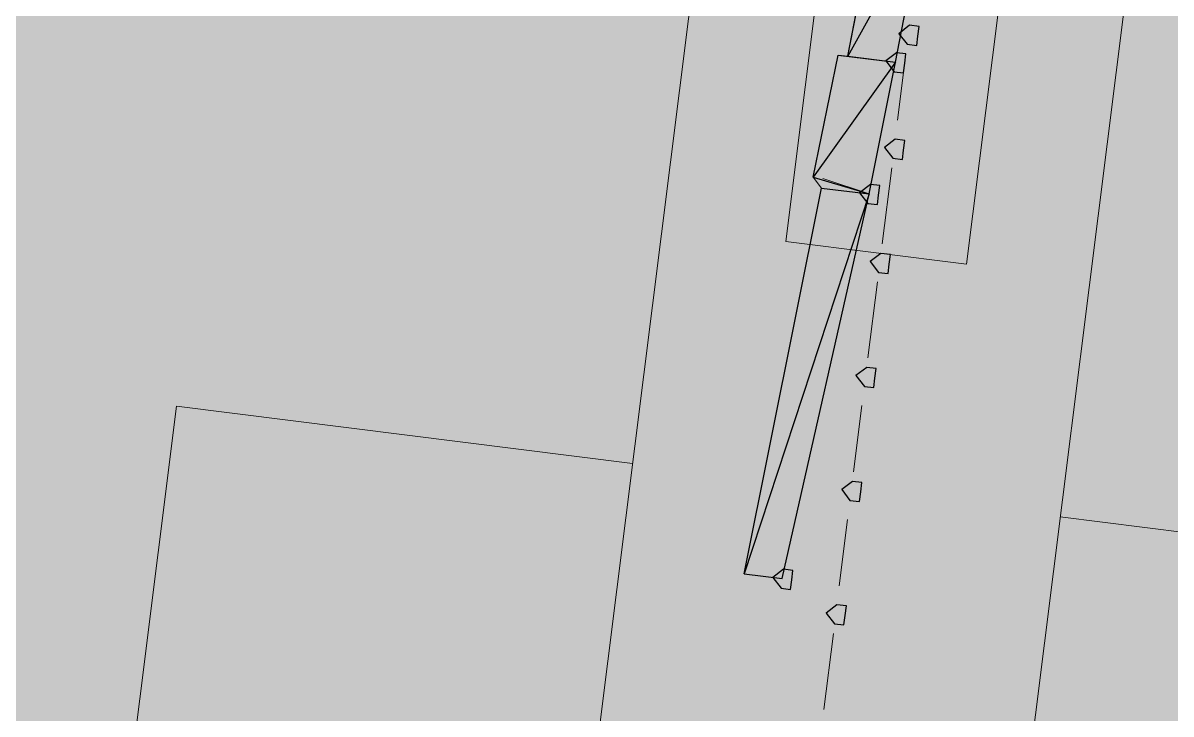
# Model space of a CAD drawing. Header units: metres. Extents: x -4 to 509425, y 7549 to 4732445.
# Drawn here: x 476053.795 to 476054.81, y 4719726.961 to 4719727.572 of the extents above; entities that cross this region are included whole.
import ezdxf

# ---------------------------------------------------------------- set-up
doc = ezdxf.new("R2010")
doc.units = ezdxf.units.M
doc.header["$LTSCALE"] = 0.01
doc.header["$MEASUREMENT"] = 0
doc.layers.get('0').update_dxf_attribs({"lineweight": 0})
doc.layers.add('_SUBESTACIÓN', color=1, linetype='Continuous')
doc.layers.add('SUBESTACION LA VID', color=253, linetype='Continuous')

# ---------------------------------------------------------------- blocks, each defined once
blk = doc.blocks.new('A$Cfff6051d')
at = {"layer": 'SUBESTACION LA VID', "transparency": 33554687}
h = blk.add_hatch(color=256, dxfattribs=at)
h.dxf.hatch_style = 2
h.paths.add_polyline_path([(476054.586, 4719727.5603), (476054.5871, 4719727.5687), (476054.5787, 4719727.5698), (476054.5692, 4719727.5624), (476054.5766, 4719727.553), (476054.585, 4719727.5519)])
h = blk.add_hatch(color=256, dxfattribs=at)
h.dxf.hatch_style = 2
h.paths.add_polyline_path([(476054.586, 4719727.5603), (476054.5871, 4719727.5687), (476054.5787, 4719727.5698), (476054.5692, 4719727.5624), (476054.5766, 4719727.553), (476054.585, 4719727.5519)])
h = blk.add_hatch(color=256, dxfattribs=at)
h.dxf.hatch_style = 2
h.paths.add_polyline_path([(476054.586, 4719727.5603), (476054.5871, 4719727.5687), (476054.5787, 4719727.5698), (476054.5692, 4719727.5624), (476054.5766, 4719727.553), (476054.585, 4719727.5519)])
h = blk.add_hatch(color=256, dxfattribs=at)
h.dxf.hatch_style = 2
h.paths.add_polyline_path([(476054.586, 4719727.5603), (476054.5871, 4719727.5687), (476054.5787, 4719727.5698), (476054.5692, 4719727.5624), (476054.5766, 4719727.553), (476054.585, 4719727.5519)])
h = blk.add_hatch(color=256, dxfattribs=at)
h.dxf.hatch_style = 2
h.paths.add_polyline_path([(476054.586, 4719727.5603), (476054.5871, 4719727.5687), (476054.5787, 4719727.5698), (476054.5692, 4719727.5624), (476054.5766, 4719727.553), (476054.585, 4719727.5519)])
h = blk.add_hatch(color=256, dxfattribs=at)
h.dxf.hatch_style = 2
h.paths.add_polyline_path([(476054.586, 4719727.5603), (476054.5871, 4719727.5687), (476054.5787, 4719727.5698), (476054.5692, 4719727.5624), (476054.5766, 4719727.553), (476054.585, 4719727.5519)])
h = blk.add_hatch(color=256, dxfattribs=at)
h.dxf.hatch_style = 2
h.paths.add_polyline_path([(476054.5745, 4719727.5362), (476054.5755, 4719727.5446), (476054.5671, 4719727.5456), (476054.5577, 4719727.5383), (476054.565, 4719727.5288), (476054.5734, 4719727.5278)])
h = blk.add_hatch(color=256, dxfattribs=at)
h.dxf.hatch_style = 2
h.paths.add_polyline_path([(476054.5734, 4719727.4595), (476054.5744, 4719727.4679), (476054.566, 4719727.469), (476054.5566, 4719727.4616), (476054.5639, 4719727.4522), (476054.5723, 4719727.4511)])
h = blk.add_hatch(color=256, dxfattribs=at)
h.dxf.hatch_style = 2
h.paths.add_polyline_path([(476054.5734, 4719727.4595), (476054.5744, 4719727.4679), (476054.566, 4719727.469), (476054.5566, 4719727.4616), (476054.5639, 4719727.4522), (476054.5723, 4719727.4511)])
h = blk.add_hatch(color=256, dxfattribs=at)
h.dxf.hatch_style = 2
h.paths.add_polyline_path([(476054.5734, 4719727.4595), (476054.5744, 4719727.4679), (476054.566, 4719727.469), (476054.5566, 4719727.4616), (476054.5639, 4719727.4522), (476054.5723, 4719727.4511)])
h = blk.add_hatch(color=256, dxfattribs=at)
h.dxf.hatch_style = 2
h.paths.add_polyline_path([(476054.5734, 4719727.4595), (476054.5744, 4719727.4679), (476054.566, 4719727.469), (476054.5566, 4719727.4616), (476054.5639, 4719727.4522), (476054.5723, 4719727.4511)])
h = blk.add_hatch(color=256, dxfattribs=at)
h.dxf.hatch_style = 2
h.paths.add_polyline_path([(476054.5734, 4719727.4595), (476054.5744, 4719727.4679), (476054.566, 4719727.469), (476054.5566, 4719727.4616), (476054.5639, 4719727.4522), (476054.5723, 4719727.4511)])
h = blk.add_hatch(color=256, dxfattribs=at)
h.dxf.hatch_style = 2
h.paths.add_polyline_path([(476054.5734, 4719727.4595), (476054.5744, 4719727.4679), (476054.566, 4719727.469), (476054.5566, 4719727.4616), (476054.5639, 4719727.4522), (476054.5723, 4719727.4511)])
h = blk.add_hatch(color=256, dxfattribs=at)
h.dxf.hatch_style = 2
h.paths.add_polyline_path([(476054.5513, 4719727.4196), (476054.5524, 4719727.428), (476054.544, 4719727.4291), (476054.5345, 4719727.4217), (476054.5419, 4719727.4123), (476054.5503, 4719727.4112)])
h = blk.add_hatch(color=256, dxfattribs=at)
h.dxf.hatch_style = 2
h.paths.add_polyline_path([(476054.5607, 4719727.3587), (476054.5618, 4719727.3671), (476054.5534, 4719727.3681), (476054.5439, 4719727.3608), (476054.5513, 4719727.3513), (476054.5597, 4719727.3503)])
h = blk.add_hatch(color=256, dxfattribs=at)
h.dxf.hatch_style = 2
h.paths.add_polyline_path([(476054.5607, 4719727.3587), (476054.5618, 4719727.3671), (476054.5534, 4719727.3681), (476054.5439, 4719727.3608), (476054.5513, 4719727.3513), (476054.5597, 4719727.3503)])
h = blk.add_hatch(color=256, dxfattribs=at)
h.dxf.hatch_style = 2
h.paths.add_polyline_path([(476054.5607, 4719727.3587), (476054.5618, 4719727.3671), (476054.5534, 4719727.3681), (476054.5439, 4719727.3608), (476054.5513, 4719727.3513), (476054.5597, 4719727.3503)])
h = blk.add_hatch(color=256, dxfattribs=at)
h.dxf.hatch_style = 2
h.paths.add_polyline_path([(476054.5607, 4719727.3587), (476054.5618, 4719727.3671), (476054.5534, 4719727.3681), (476054.5439, 4719727.3608), (476054.5513, 4719727.3513), (476054.5597, 4719727.3503)])
h = blk.add_hatch(color=256, dxfattribs=at)
h.dxf.hatch_style = 2
h.paths.add_polyline_path([(476054.5607, 4719727.3587), (476054.5618, 4719727.3671), (476054.5534, 4719727.3681), (476054.5439, 4719727.3608), (476054.5513, 4719727.3513), (476054.5597, 4719727.3503)])
h = blk.add_hatch(color=256, dxfattribs=at)
h.dxf.hatch_style = 2
h.paths.add_polyline_path([(476054.5607, 4719727.3587), (476054.5618, 4719727.3671), (476054.5534, 4719727.3681), (476054.5439, 4719727.3608), (476054.5513, 4719727.3513), (476054.5597, 4719727.3503)])
h = blk.add_hatch(color=256, dxfattribs=at)
h.dxf.hatch_style = 2
h.paths.add_polyline_path([(476054.5481, 4719727.2579), (476054.5492, 4719727.2663), (476054.5408, 4719727.2673), (476054.5313, 4719727.26), (476054.5387, 4719727.2505), (476054.5471, 4719727.2495)])
h = blk.add_hatch(color=256, dxfattribs=at)
h.dxf.hatch_style = 2
h.paths.add_polyline_path([(476054.5481, 4719727.2579), (476054.5492, 4719727.2663), (476054.5408, 4719727.2673), (476054.5313, 4719727.26), (476054.5387, 4719727.2505), (476054.5471, 4719727.2495)])
h = blk.add_hatch(color=256, dxfattribs=at)
h.dxf.hatch_style = 2
h.paths.add_polyline_path([(476054.5481, 4719727.2579), (476054.5492, 4719727.2663), (476054.5408, 4719727.2673), (476054.5313, 4719727.26), (476054.5387, 4719727.2505), (476054.5471, 4719727.2495)])
h = blk.add_hatch(color=256, dxfattribs=at)
h.dxf.hatch_style = 2
h.paths.add_polyline_path([(476054.5481, 4719727.2579), (476054.5492, 4719727.2663), (476054.5408, 4719727.2673), (476054.5313, 4719727.26), (476054.5387, 4719727.2505), (476054.5471, 4719727.2495)])
h = blk.add_hatch(color=256, dxfattribs=at)
h.dxf.hatch_style = 2
h.paths.add_polyline_path([(476054.5481, 4719727.2579), (476054.5492, 4719727.2663), (476054.5408, 4719727.2673), (476054.5313, 4719727.26), (476054.5387, 4719727.2505), (476054.5471, 4719727.2495)])
h = blk.add_hatch(color=256, dxfattribs=at)
h.dxf.hatch_style = 2
h.paths.add_polyline_path([(476054.5481, 4719727.2579), (476054.5492, 4719727.2663), (476054.5408, 4719727.2673), (476054.5313, 4719727.26), (476054.5387, 4719727.2505), (476054.5471, 4719727.2495)])
h = blk.add_hatch(color=256, dxfattribs=at)
h.dxf.hatch_style = 2
h.paths.add_polyline_path([(476054.5355, 4719727.1571), (476054.5365, 4719727.1655), (476054.5281, 4719727.1665), (476054.5187, 4719727.1592), (476054.526, 4719727.1497), (476054.5344, 4719727.1487)])
h = blk.add_hatch(color=256, dxfattribs=at)
h.dxf.hatch_style = 2
h.paths.add_polyline_path([(476054.5355, 4719727.1571), (476054.5365, 4719727.1655), (476054.5281, 4719727.1665), (476054.5187, 4719727.1592), (476054.526, 4719727.1497), (476054.5344, 4719727.1487)])
h = blk.add_hatch(color=256, dxfattribs=at)
h.dxf.hatch_style = 2
h.paths.add_polyline_path([(476054.5355, 4719727.1571), (476054.5365, 4719727.1655), (476054.5281, 4719727.1665), (476054.5187, 4719727.1592), (476054.526, 4719727.1497), (476054.5344, 4719727.1487)])
h = blk.add_hatch(color=256, dxfattribs=at)
h.dxf.hatch_style = 2
h.paths.add_polyline_path([(476054.5355, 4719727.1571), (476054.5365, 4719727.1655), (476054.5281, 4719727.1665), (476054.5187, 4719727.1592), (476054.526, 4719727.1497), (476054.5344, 4719727.1487)])
h = blk.add_hatch(color=256, dxfattribs=at)
h.dxf.hatch_style = 2
h.paths.add_polyline_path([(476054.5355, 4719727.1571), (476054.5365, 4719727.1655), (476054.5281, 4719727.1665), (476054.5187, 4719727.1592), (476054.526, 4719727.1497), (476054.5344, 4719727.1487)])
h = blk.add_hatch(color=256, dxfattribs=at)
h.dxf.hatch_style = 2
h.paths.add_polyline_path([(476054.5355, 4719727.1571), (476054.5365, 4719727.1655), (476054.5281, 4719727.1665), (476054.5187, 4719727.1592), (476054.526, 4719727.1497), (476054.5344, 4719727.1487)])
h = blk.add_hatch(color=256, dxfattribs=at)
h.dxf.hatch_style = 2
h.paths.add_polyline_path([(476054.4745, 4719727.0794), (476054.4756, 4719727.0878), (476054.4672, 4719727.0889), (476054.4577, 4719727.0815), (476054.4651, 4719727.0721), (476054.4735, 4719727.071)])
h = blk.add_hatch(color=256, dxfattribs=at)
h.dxf.hatch_style = 2
h.paths.add_polyline_path([(476054.5218, 4719727.0479), (476054.5228, 4719727.0563), (476054.5144, 4719727.0573), (476054.505, 4719727.05), (476054.5123, 4719727.0405), (476054.5207, 4719727.0395)])
h = blk.add_hatch(color=256, dxfattribs=at)
h.dxf.hatch_style = 2
h.paths.add_polyline_path([(476054.5218, 4719727.0479), (476054.5228, 4719727.0563), (476054.5144, 4719727.0573), (476054.505, 4719727.05), (476054.5123, 4719727.0405), (476054.5207, 4719727.0395)])
h = blk.add_hatch(color=256, dxfattribs=at)
h.dxf.hatch_style = 2
h.paths.add_polyline_path([(476054.5218, 4719727.0479), (476054.5228, 4719727.0563), (476054.5144, 4719727.0573), (476054.505, 4719727.05), (476054.5123, 4719727.0405), (476054.5207, 4719727.0395)])
h = blk.add_hatch(color=256, dxfattribs=at)
h.dxf.hatch_style = 2
h.paths.add_polyline_path([(476054.5218, 4719727.0479), (476054.5228, 4719727.0563), (476054.5144, 4719727.0573), (476054.505, 4719727.05), (476054.5123, 4719727.0405), (476054.5207, 4719727.0395)])
h = blk.add_hatch(color=256, dxfattribs=at)
h.dxf.hatch_style = 2
h.paths.add_polyline_path([(476054.5218, 4719727.0479), (476054.5228, 4719727.0563), (476054.5144, 4719727.0573), (476054.505, 4719727.05), (476054.5123, 4719727.0405), (476054.5207, 4719727.0395)])
h = blk.add_hatch(color=256, dxfattribs=at)
h.dxf.hatch_style = 2
h.paths.add_polyline_path([(476054.5218, 4719727.0479), (476054.5228, 4719727.0563), (476054.5144, 4719727.0573), (476054.505, 4719727.05), (476054.5123, 4719727.0405), (476054.5207, 4719727.0395)])
at = {"layer": 'SUBESTACION LA VID', "lineweight": 15}
for p, q in [((476054.5483, 4719727.6674), (476054.5241, 4719727.5425)), ((476054.5903, 4719727.6622), (476054.5661, 4719727.5372)), ((476054.5157, 4719727.5435), (476054.4936, 4719727.4354)), ((476054.5241, 4719727.5425), (476054.5157, 4719727.5435)), ((476054.5661, 4719727.5372), (476054.5241, 4719727.5425)), ((476054.5681, 4719727.4858), (476054.5755, 4719727.5446)), ((476054.5681, 4719727.4858), (476054.5755, 4719727.5446)), ((476054.5681, 4719727.4858), (476054.5755, 4719727.5446)), ((476054.5681, 4719727.4858), (476054.5755, 4719727.5446)), ((476054.5755, 4719727.5446), (476054.5681, 4719727.4858)), ((476054.5755, 4719727.5446), (476054.5681, 4719727.4858)), ((476054.5544, 4719727.3765), (476054.5629, 4719727.4438)), ((476054.5544, 4719727.3765), (476054.5629, 4719727.4438)), ((476054.5544, 4719727.3765), (476054.5629, 4719727.4438)), ((476054.5544, 4719727.3765), (476054.5629, 4719727.4438)), ((476054.5629, 4719727.4438), (476054.5544, 4719727.3765)), ((476054.5629, 4719727.4438), (476054.5544, 4719727.3765)), ((476054.4936, 4719727.4354), (476054.5009, 4719727.4259)), ((476054.5009, 4719727.4259), (476054.4325, 4719727.0847)), ((476054.5429, 4719727.4207), (476054.5009, 4719727.4259)), ((476054.5418, 4719727.2757), (476054.5502, 4719727.3429)), ((476054.5418, 4719727.2757), (476054.5502, 4719727.3429)), ((476054.5418, 4719727.2757), (476054.5502, 4719727.3429)), ((476054.5418, 4719727.2757), (476054.5502, 4719727.3429)), ((476054.5502, 4719727.3429), (476054.5418, 4719727.2757)), ((476054.5502, 4719727.3429), (476054.5418, 4719727.2757)), ((476054.5292, 4719727.1749), (476054.5365, 4719727.2337)), ((476054.5292, 4719727.1749), (476054.5365, 4719727.2337)), ((476054.5292, 4719727.1749), (476054.5365, 4719727.2337)), ((476054.5292, 4719727.1749), (476054.5365, 4719727.2337)), ((476054.5365, 4719727.2337), (476054.5292, 4719727.1749)), ((476054.5365, 4719727.2337), (476054.5292, 4719727.1749)), ((476054.5165, 4719727.0741), (476054.5239, 4719727.1329)), ((476054.5165, 4719727.0741), (476054.5239, 4719727.1329)), ((476054.5165, 4719727.0741), (476054.5239, 4719727.1329)), ((476054.5165, 4719727.0741), (476054.5239, 4719727.1329)), ((476054.5239, 4719727.1329), (476054.5165, 4719727.0741)), ((476054.5239, 4719727.1329), (476054.5165, 4719727.0741)), ((476054.5028, 4719726.9649), (476054.5113, 4719727.0321)), ((476054.5028, 4719726.9649), (476054.5113, 4719727.0321)), ((476054.5028, 4719726.9649), (476054.5113, 4719727.0321)), ((476054.5028, 4719726.9649), (476054.5113, 4719727.0321)), ((476054.5113, 4719727.0321), (476054.5028, 4719726.9649)), ((476054.5113, 4719727.0321), (476054.5028, 4719726.9649))]:
    blk.add_line(p, q, dxfattribs=at)
for points in [[(476054.4325, 4719727.0847), (476054.4661, 4719727.0805), (476054.5429, 4719727.4207), (476054.5661, 4719727.5372), (476054.5903, 4719727.6622)], [(476054.5483, 4719727.6674), (476054.5241, 4719727.5425), (476054.5157, 4719727.5435), (476054.4936, 4719727.4354), (476054.5009, 4719727.4259), (476054.4325, 4719727.0847)], [(476054.6975, 4719727.9047), (476054.629, 4719727.3587), (476054.4694, 4719727.3787), (476054.5378, 4719727.9247)], [(476054.6975, 4719727.9047), (476054.629, 4719727.3587), (476054.4694, 4719727.3787), (476054.5378, 4719727.9247)], [(476054.6838, 4719727.7955), (476054.793, 4719727.7818), (476054.6582, 4719726.7066), (476054.2802, 4719726.7539), (476054.415, 4719727.8292), (476054.5242, 4719727.8155)], [(476054.6838, 4719727.7955), (476054.793, 4719727.7818), (476054.6582, 4719726.7066), (476054.2802, 4719726.7539), (476054.415, 4719727.8292), (476054.5242, 4719727.8155)], [(476054.5157, 4719727.5435), (476054.5661, 4719727.5372), (476054.5429, 4719727.4207)], [(476054.4936, 4719727.4354), (476054.5429, 4719727.4207), (476054.4661, 4719727.0805)], [(476054.7119, 4719727.135), (476055.1235, 4719727.0834), (476055.0424, 4719726.4365), (476053.8496, 4719726.5861), (476053.9306, 4719727.2329), (476054.3339, 4719727.1824)], [(476054.7119, 4719727.135), (476055.1235, 4719727.0834), (476055.0424, 4719726.4365), (476053.8496, 4719726.5861), (476053.9306, 4719727.2329), (476054.3339, 4719727.1824)], [(476054.4661, 4719727.0805), (476054.4409, 4719727.0836), (476054.4325, 4719727.0847)]]:
    blk.add_lwpolyline(points, dxfattribs=at)
at = {"layer": 'SUBESTACION LA VID'}
for points in [[(476054.586, 4719727.5603), (476054.5871, 4719727.5687), (476054.5787, 4719727.5698), (476054.5692, 4719727.5624), (476054.5766, 4719727.553), (476054.585, 4719727.5519)], [(476054.586, 4719727.5603), (476054.5871, 4719727.5687), (476054.5787, 4719727.5698), (476054.5692, 4719727.5624), (476054.5766, 4719727.553), (476054.585, 4719727.5519)], [(476054.586, 4719727.5603), (476054.5871, 4719727.5687), (476054.5787, 4719727.5698), (476054.5692, 4719727.5624), (476054.5766, 4719727.553), (476054.585, 4719727.5519)], [(476054.586, 4719727.5603), (476054.5871, 4719727.5687), (476054.5787, 4719727.5698), (476054.5692, 4719727.5624), (476054.5766, 4719727.553), (476054.585, 4719727.5519)], [(476054.586, 4719727.5603), (476054.5871, 4719727.5687), (476054.5787, 4719727.5698), (476054.5692, 4719727.5624), (476054.5766, 4719727.553), (476054.585, 4719727.5519)], [(476054.586, 4719727.5603), (476054.5871, 4719727.5687), (476054.5787, 4719727.5698), (476054.5692, 4719727.5624), (476054.5766, 4719727.553), (476054.585, 4719727.5519)], [(476054.5745, 4719727.5362), (476054.5755, 4719727.5446), (476054.5671, 4719727.5456), (476054.5577, 4719727.5383), (476054.565, 4719727.5288), (476054.5734, 4719727.5278)], [(476054.5734, 4719727.4595), (476054.5744, 4719727.4679), (476054.566, 4719727.469), (476054.5566, 4719727.4616), (476054.5639, 4719727.4522), (476054.5723, 4719727.4511)], [(476054.5734, 4719727.4595), (476054.5744, 4719727.4679), (476054.566, 4719727.469), (476054.5566, 4719727.4616), (476054.5639, 4719727.4522), (476054.5723, 4719727.4511)], [(476054.5734, 4719727.4595), (476054.5744, 4719727.4679), (476054.566, 4719727.469), (476054.5566, 4719727.4616), (476054.5639, 4719727.4522), (476054.5723, 4719727.4511)], [(476054.5734, 4719727.4595), (476054.5744, 4719727.4679), (476054.566, 4719727.469), (476054.5566, 4719727.4616), (476054.5639, 4719727.4522), (476054.5723, 4719727.4511)], [(476054.5734, 4719727.4595), (476054.5744, 4719727.4679), (476054.566, 4719727.469), (476054.5566, 4719727.4616), (476054.5639, 4719727.4522), (476054.5723, 4719727.4511)], [(476054.5734, 4719727.4595), (476054.5744, 4719727.4679), (476054.566, 4719727.469), (476054.5566, 4719727.4616), (476054.5639, 4719727.4522), (476054.5723, 4719727.4511)], [(476054.5513, 4719727.4196), (476054.5524, 4719727.428), (476054.544, 4719727.4291), (476054.5345, 4719727.4217), (476054.5419, 4719727.4123), (476054.5503, 4719727.4112)], [(476054.5607, 4719727.3587), (476054.5618, 4719727.3671), (476054.5534, 4719727.3681), (476054.5439, 4719727.3608), (476054.5513, 4719727.3513), (476054.5597, 4719727.3503)], [(476054.5607, 4719727.3587), (476054.5618, 4719727.3671), (476054.5534, 4719727.3681), (476054.5439, 4719727.3608), (476054.5513, 4719727.3513), (476054.5597, 4719727.3503)], [(476054.5607, 4719727.3587), (476054.5618, 4719727.3671), (476054.5534, 4719727.3681), (476054.5439, 4719727.3608), (476054.5513, 4719727.3513), (476054.5597, 4719727.3503)], [(476054.5607, 4719727.3587), (476054.5618, 4719727.3671), (476054.5534, 4719727.3681), (476054.5439, 4719727.3608), (476054.5513, 4719727.3513), (476054.5597, 4719727.3503)], [(476054.5607, 4719727.3587), (476054.5618, 4719727.3671), (476054.5534, 4719727.3681), (476054.5439, 4719727.3608), (476054.5513, 4719727.3513), (476054.5597, 4719727.3503)], [(476054.5607, 4719727.3587), (476054.5618, 4719727.3671), (476054.5534, 4719727.3681), (476054.5439, 4719727.3608), (476054.5513, 4719727.3513), (476054.5597, 4719727.3503)], [(476054.5481, 4719727.2579), (476054.5492, 4719727.2663), (476054.5408, 4719727.2673), (476054.5313, 4719727.26), (476054.5387, 4719727.2505), (476054.5471, 4719727.2495)], [(476054.5481, 4719727.2579), (476054.5492, 4719727.2663), (476054.5408, 4719727.2673), (476054.5313, 4719727.26), (476054.5387, 4719727.2505), (476054.5471, 4719727.2495)], [(476054.5481, 4719727.2579), (476054.5492, 4719727.2663), (476054.5408, 4719727.2673), (476054.5313, 4719727.26), (476054.5387, 4719727.2505), (476054.5471, 4719727.2495)], [(476054.5481, 4719727.2579), (476054.5492, 4719727.2663), (476054.5408, 4719727.2673), (476054.5313, 4719727.26), (476054.5387, 4719727.2505), (476054.5471, 4719727.2495)], [(476054.5481, 4719727.2579), (476054.5492, 4719727.2663), (476054.5408, 4719727.2673), (476054.5313, 4719727.26), (476054.5387, 4719727.2505), (476054.5471, 4719727.2495)], [(476054.5481, 4719727.2579), (476054.5492, 4719727.2663), (476054.5408, 4719727.2673), (476054.5313, 4719727.26), (476054.5387, 4719727.2505), (476054.5471, 4719727.2495)], [(476054.5355, 4719727.1571), (476054.5365, 4719727.1655), (476054.5281, 4719727.1665), (476054.5187, 4719727.1592), (476054.526, 4719727.1497), (476054.5344, 4719727.1487)], [(476054.5355, 4719727.1571), (476054.5365, 4719727.1655), (476054.5281, 4719727.1665), (476054.5187, 4719727.1592), (476054.526, 4719727.1497), (476054.5344, 4719727.1487)], [(476054.5355, 4719727.1571), (476054.5365, 4719727.1655), (476054.5281, 4719727.1665), (476054.5187, 4719727.1592), (476054.526, 4719727.1497), (476054.5344, 4719727.1487)], [(476054.5355, 4719727.1571), (476054.5365, 4719727.1655), (476054.5281, 4719727.1665), (476054.5187, 4719727.1592), (476054.526, 4719727.1497), (476054.5344, 4719727.1487)], [(476054.5355, 4719727.1571), (476054.5365, 4719727.1655), (476054.5281, 4719727.1665), (476054.5187, 4719727.1592), (476054.526, 4719727.1497), (476054.5344, 4719727.1487)], [(476054.5355, 4719727.1571), (476054.5365, 4719727.1655), (476054.5281, 4719727.1665), (476054.5187, 4719727.1592), (476054.526, 4719727.1497), (476054.5344, 4719727.1487)], [(476054.4745, 4719727.0794), (476054.4756, 4719727.0878), (476054.4672, 4719727.0889), (476054.4577, 4719727.0815), (476054.4651, 4719727.0721), (476054.4735, 4719727.071)], [(476054.5218, 4719727.0479), (476054.5228, 4719727.0563), (476054.5144, 4719727.0573), (476054.505, 4719727.05), (476054.5123, 4719727.0405), (476054.5207, 4719727.0395)], [(476054.5218, 4719727.0479), (476054.5228, 4719727.0563), (476054.5144, 4719727.0573), (476054.505, 4719727.05), (476054.5123, 4719727.0405), (476054.5207, 4719727.0395)], [(476054.5218, 4719727.0479), (476054.5228, 4719727.0563), (476054.5144, 4719727.0573), (476054.505, 4719727.05), (476054.5123, 4719727.0405), (476054.5207, 4719727.0395)], [(476054.5218, 4719727.0479), (476054.5228, 4719727.0563), (476054.5144, 4719727.0573), (476054.505, 4719727.05), (476054.5123, 4719727.0405), (476054.5207, 4719727.0395)], [(476054.5218, 4719727.0479), (476054.5228, 4719727.0563), (476054.5144, 4719727.0573), (476054.505, 4719727.05), (476054.5123, 4719727.0405), (476054.5207, 4719727.0395)], [(476054.5218, 4719727.0479), (476054.5228, 4719727.0563), (476054.5144, 4719727.0573), (476054.505, 4719727.05), (476054.5123, 4719727.0405), (476054.5207, 4719727.0395)]]:
    blk.add_lwpolyline(points, close=True, dxfattribs=at)
at = {"layer": 'SUBESTACION LA VID', "lineweight": 0}
for points in [[(476054.586, 4719727.5603), (476054.5871, 4719727.5687), (476054.5787, 4719727.5698), (476054.5692, 4719727.5624), (476054.5766, 4719727.553), (476054.585, 4719727.5519)], [(476054.586, 4719727.5603), (476054.5871, 4719727.5687), (476054.5787, 4719727.5698), (476054.5692, 4719727.5624), (476054.5766, 4719727.553), (476054.585, 4719727.5519)], [(476054.586, 4719727.5603), (476054.5871, 4719727.5687), (476054.5787, 4719727.5698), (476054.5692, 4719727.5624), (476054.5766, 4719727.553), (476054.585, 4719727.5519)], [(476054.586, 4719727.5603), (476054.5871, 4719727.5687), (476054.5787, 4719727.5698), (476054.5692, 4719727.5624), (476054.5766, 4719727.553), (476054.585, 4719727.5519)], [(476054.586, 4719727.5603), (476054.5871, 4719727.5687), (476054.5787, 4719727.5698), (476054.5692, 4719727.5624), (476054.5766, 4719727.553), (476054.585, 4719727.5519)], [(476054.586, 4719727.5603), (476054.5871, 4719727.5687), (476054.5787, 4719727.5698), (476054.5692, 4719727.5624), (476054.5766, 4719727.553), (476054.585, 4719727.5519)], [(476054.5745, 4719727.5362), (476054.5755, 4719727.5446), (476054.5671, 4719727.5456), (476054.5577, 4719727.5383), (476054.565, 4719727.5288), (476054.5734, 4719727.5278)], [(476054.5734, 4719727.4595), (476054.5744, 4719727.4679), (476054.566, 4719727.469), (476054.5566, 4719727.4616), (476054.5639, 4719727.4522), (476054.5723, 4719727.4511)], [(476054.5734, 4719727.4595), (476054.5744, 4719727.4679), (476054.566, 4719727.469), (476054.5566, 4719727.4616), (476054.5639, 4719727.4522), (476054.5723, 4719727.4511)], [(476054.5734, 4719727.4595), (476054.5744, 4719727.4679), (476054.566, 4719727.469), (476054.5566, 4719727.4616), (476054.5639, 4719727.4522), (476054.5723, 4719727.4511)], [(476054.5734, 4719727.4595), (476054.5744, 4719727.4679), (476054.566, 4719727.469), (476054.5566, 4719727.4616), (476054.5639, 4719727.4522), (476054.5723, 4719727.4511)], [(476054.5734, 4719727.4595), (476054.5744, 4719727.4679), (476054.566, 4719727.469), (476054.5566, 4719727.4616), (476054.5639, 4719727.4522), (476054.5723, 4719727.4511)], [(476054.5734, 4719727.4595), (476054.5744, 4719727.4679), (476054.566, 4719727.469), (476054.5566, 4719727.4616), (476054.5639, 4719727.4522), (476054.5723, 4719727.4511)], [(476054.5513, 4719727.4196), (476054.5524, 4719727.428), (476054.544, 4719727.4291), (476054.5345, 4719727.4217), (476054.5419, 4719727.4123), (476054.5503, 4719727.4112)], [(476054.5607, 4719727.3587), (476054.5618, 4719727.3671), (476054.5534, 4719727.3681), (476054.5439, 4719727.3608), (476054.5513, 4719727.3513), (476054.5597, 4719727.3503)], [(476054.5607, 4719727.3587), (476054.5618, 4719727.3671), (476054.5534, 4719727.3681), (476054.5439, 4719727.3608), (476054.5513, 4719727.3513), (476054.5597, 4719727.3503)], [(476054.5607, 4719727.3587), (476054.5618, 4719727.3671), (476054.5534, 4719727.3681), (476054.5439, 4719727.3608), (476054.5513, 4719727.3513), (476054.5597, 4719727.3503)], [(476054.5607, 4719727.3587), (476054.5618, 4719727.3671), (476054.5534, 4719727.3681), (476054.5439, 4719727.3608), (476054.5513, 4719727.3513), (476054.5597, 4719727.3503)], [(476054.5607, 4719727.3587), (476054.5618, 4719727.3671), (476054.5534, 4719727.3681), (476054.5439, 4719727.3608), (476054.5513, 4719727.3513), (476054.5597, 4719727.3503)], [(476054.5607, 4719727.3587), (476054.5618, 4719727.3671), (476054.5534, 4719727.3681), (476054.5439, 4719727.3608), (476054.5513, 4719727.3513), (476054.5597, 4719727.3503)], [(476054.5481, 4719727.2579), (476054.5492, 4719727.2663), (476054.5408, 4719727.2673), (476054.5313, 4719727.26), (476054.5387, 4719727.2505), (476054.5471, 4719727.2495)], [(476054.5481, 4719727.2579), (476054.5492, 4719727.2663), (476054.5408, 4719727.2673), (476054.5313, 4719727.26), (476054.5387, 4719727.2505), (476054.5471, 4719727.2495)], [(476054.5481, 4719727.2579), (476054.5492, 4719727.2663), (476054.5408, 4719727.2673), (476054.5313, 4719727.26), (476054.5387, 4719727.2505), (476054.5471, 4719727.2495)], [(476054.5481, 4719727.2579), (476054.5492, 4719727.2663), (476054.5408, 4719727.2673), (476054.5313, 4719727.26), (476054.5387, 4719727.2505), (476054.5471, 4719727.2495)], [(476054.5481, 4719727.2579), (476054.5492, 4719727.2663), (476054.5408, 4719727.2673), (476054.5313, 4719727.26), (476054.5387, 4719727.2505), (476054.5471, 4719727.2495)], [(476054.5481, 4719727.2579), (476054.5492, 4719727.2663), (476054.5408, 4719727.2673), (476054.5313, 4719727.26), (476054.5387, 4719727.2505), (476054.5471, 4719727.2495)], [(476054.5355, 4719727.1571), (476054.5365, 4719727.1655), (476054.5281, 4719727.1665), (476054.5187, 4719727.1592), (476054.526, 4719727.1497), (476054.5344, 4719727.1487)], [(476054.5355, 4719727.1571), (476054.5365, 4719727.1655), (476054.5281, 4719727.1665), (476054.5187, 4719727.1592), (476054.526, 4719727.1497), (476054.5344, 4719727.1487)], [(476054.5355, 4719727.1571), (476054.5365, 4719727.1655), (476054.5281, 4719727.1665), (476054.5187, 4719727.1592), (476054.526, 4719727.1497), (476054.5344, 4719727.1487)], [(476054.5355, 4719727.1571), (476054.5365, 4719727.1655), (476054.5281, 4719727.1665), (476054.5187, 4719727.1592), (476054.526, 4719727.1497), (476054.5344, 4719727.1487)], [(476054.5355, 4719727.1571), (476054.5365, 4719727.1655), (476054.5281, 4719727.1665), (476054.5187, 4719727.1592), (476054.526, 4719727.1497), (476054.5344, 4719727.1487)], [(476054.5355, 4719727.1571), (476054.5365, 4719727.1655), (476054.5281, 4719727.1665), (476054.5187, 4719727.1592), (476054.526, 4719727.1497), (476054.5344, 4719727.1487)], [(476054.4745, 4719727.0794), (476054.4756, 4719727.0878), (476054.4672, 4719727.0889), (476054.4577, 4719727.0815), (476054.4651, 4719727.0721), (476054.4735, 4719727.071)], [(476054.5218, 4719727.0479), (476054.5228, 4719727.0563), (476054.5144, 4719727.0573), (476054.505, 4719727.05), (476054.5123, 4719727.0405), (476054.5207, 4719727.0395)], [(476054.5218, 4719727.0479), (476054.5228, 4719727.0563), (476054.5144, 4719727.0573), (476054.505, 4719727.05), (476054.5123, 4719727.0405), (476054.5207, 4719727.0395)], [(476054.5218, 4719727.0479), (476054.5228, 4719727.0563), (476054.5144, 4719727.0573), (476054.505, 4719727.05), (476054.5123, 4719727.0405), (476054.5207, 4719727.0395)], [(476054.5218, 4719727.0479), (476054.5228, 4719727.0563), (476054.5144, 4719727.0573), (476054.505, 4719727.05), (476054.5123, 4719727.0405), (476054.5207, 4719727.0395)], [(476054.5218, 4719727.0479), (476054.5228, 4719727.0563), (476054.5144, 4719727.0573), (476054.505, 4719727.05), (476054.5123, 4719727.0405), (476054.5207, 4719727.0395)], [(476054.5218, 4719727.0479), (476054.5228, 4719727.0563), (476054.5144, 4719727.0573), (476054.505, 4719727.05), (476054.5123, 4719727.0405), (476054.5207, 4719727.0395)]]:
    blk.add_lwpolyline(points, close=True, dxfattribs=at)
for points in [[(476054.5241, 4719727.5425), (476054.5661, 4719727.5372), (476054.5157, 4719727.5435)], [(476054.502, 4719727.4343), (476054.5429, 4719727.4207), (476054.5009, 4719727.4259)]]:
    blk.add_lwpolyline(points, dxfattribs=at)
at = {"layer": 'SUBESTACION LA VID'}
for points in [[(476054.5241, 4719727.5425), (476054.5241, 4719727.5425), (476054.5903, 4719727.6622), (476054.5903, 4719727.6622), (476054.5903, 4719727.6622), (476054.5483, 4719727.6674), (476054.5483, 4719727.6674), (476054.5483, 4719727.6674), (476054.5241, 4719727.5425), (476054.5241, 4719727.5425)], [(476054.5661, 4719727.5372), (476054.5661, 4719727.5372), (476054.5241, 4719727.5425), (476054.5241, 4719727.5425), (476054.5241, 4719727.5425), (476054.5903, 4719727.6622), (476054.5903, 4719727.6622), (476054.5903, 4719727.6622), (476054.5661, 4719727.5372), (476054.5661, 4719727.5372)], [(476054.4936, 4719727.4354), (476054.4936, 4719727.4354), (476054.5661, 4719727.5372), (476054.5661, 4719727.5372), (476054.5661, 4719727.5372), (476054.5157, 4719727.5435), (476054.5157, 4719727.5435), (476054.5157, 4719727.5435), (476054.4936, 4719727.4354), (476054.4936, 4719727.4354)], [(476054.5429, 4719727.4207), (476054.5429, 4719727.4207), (476054.4936, 4719727.4354), (476054.4936, 4719727.4354), (476054.4936, 4719727.4354), (476054.5661, 4719727.5372), (476054.5661, 4719727.5372), (476054.5661, 4719727.5372), (476054.5429, 4719727.4207), (476054.5429, 4719727.4207)], [(476054.4325, 4719727.0847), (476054.4325, 4719727.0847), (476054.5429, 4719727.4207), (476054.5429, 4719727.4207), (476054.5429, 4719727.4207), (476054.5009, 4719727.4259), (476054.5009, 4719727.4259), (476054.5009, 4719727.4259), (476054.4325, 4719727.0847), (476054.4325, 4719727.0847)], [(476054.4661, 4719727.0805), (476054.4661, 4719727.0805), (476054.4325, 4719727.0847), (476054.4325, 4719727.0847), (476054.4325, 4719727.0847), (476054.5429, 4719727.4207), (476054.5429, 4719727.4207), (476054.5429, 4719727.4207), (476054.4661, 4719727.0805), (476054.4661, 4719727.0805)]]:
    blk.add_open_spline(points, degree=3, knots=[0, 0, 0, 0, 1, 1, 1, 2, 2, 2, 3, 3, 3, 3], dxfattribs=at)
at = {"layer": 'SUBESTACION LA VID', "lineweight": 0}
for points in [[(476054.5241, 4719727.5425), (476054.5241, 4719727.5425), (476054.5903, 4719727.6622), (476054.5903, 4719727.6622), (476054.5903, 4719727.6622), (476054.5483, 4719727.6674), (476054.5483, 4719727.6674), (476054.5483, 4719727.6674), (476054.5241, 4719727.5425), (476054.5241, 4719727.5425)], [(476054.5661, 4719727.5372), (476054.5661, 4719727.5372), (476054.5241, 4719727.5425), (476054.5241, 4719727.5425), (476054.5241, 4719727.5425), (476054.5903, 4719727.6622), (476054.5903, 4719727.6622), (476054.5903, 4719727.6622), (476054.5661, 4719727.5372), (476054.5661, 4719727.5372)], [(476054.4936, 4719727.4354), (476054.4936, 4719727.4354), (476054.5661, 4719727.5372), (476054.5661, 4719727.5372), (476054.5661, 4719727.5372), (476054.5157, 4719727.5435), (476054.5157, 4719727.5435), (476054.5157, 4719727.5435), (476054.4936, 4719727.4354), (476054.4936, 4719727.4354)], [(476054.5429, 4719727.4207), (476054.5429, 4719727.4207), (476054.4936, 4719727.4354), (476054.4936, 4719727.4354), (476054.4936, 4719727.4354), (476054.5661, 4719727.5372), (476054.5661, 4719727.5372), (476054.5661, 4719727.5372), (476054.5429, 4719727.4207), (476054.5429, 4719727.4207)], [(476054.4325, 4719727.0847), (476054.4325, 4719727.0847), (476054.5429, 4719727.4207), (476054.5429, 4719727.4207), (476054.5429, 4719727.4207), (476054.5009, 4719727.4259), (476054.5009, 4719727.4259), (476054.5009, 4719727.4259), (476054.4325, 4719727.0847), (476054.4325, 4719727.0847)], [(476054.4661, 4719727.0805), (476054.4661, 4719727.0805), (476054.4325, 4719727.0847), (476054.4325, 4719727.0847), (476054.4325, 4719727.0847), (476054.5429, 4719727.4207), (476054.5429, 4719727.4207), (476054.5429, 4719727.4207), (476054.4661, 4719727.0805), (476054.4661, 4719727.0805)]]:
    blk.add_open_spline(points, degree=3, knots=[0, 0, 0, 0, 1, 1, 1, 2, 2, 2, 3, 3, 3, 3], dxfattribs=at)

msp = doc.modelspace()

# ---------------------------------------------------------------- hatches: boundary and pattern name
at = {"layer": '_SUBESTACIÓN', "transparency": 33554559}
h = msp.add_hatch(color=1, dxfattribs=at)
h.dxf.hatch_style = 1
h.paths.add_polyline_path([(475968.6399, 4719805.825), (476089.9386, 4719790.615), (476078.1686, 4719696.74), (475956.8686, 4719711.9502)])

# ---------------------------------------------------------------- block references
at = {"linetype": 'Continuous'}
msp.add_blockref('A$Cfff6051d', (0, 0), dxfattribs=at)

doc.saveas('drawing.dxf')
